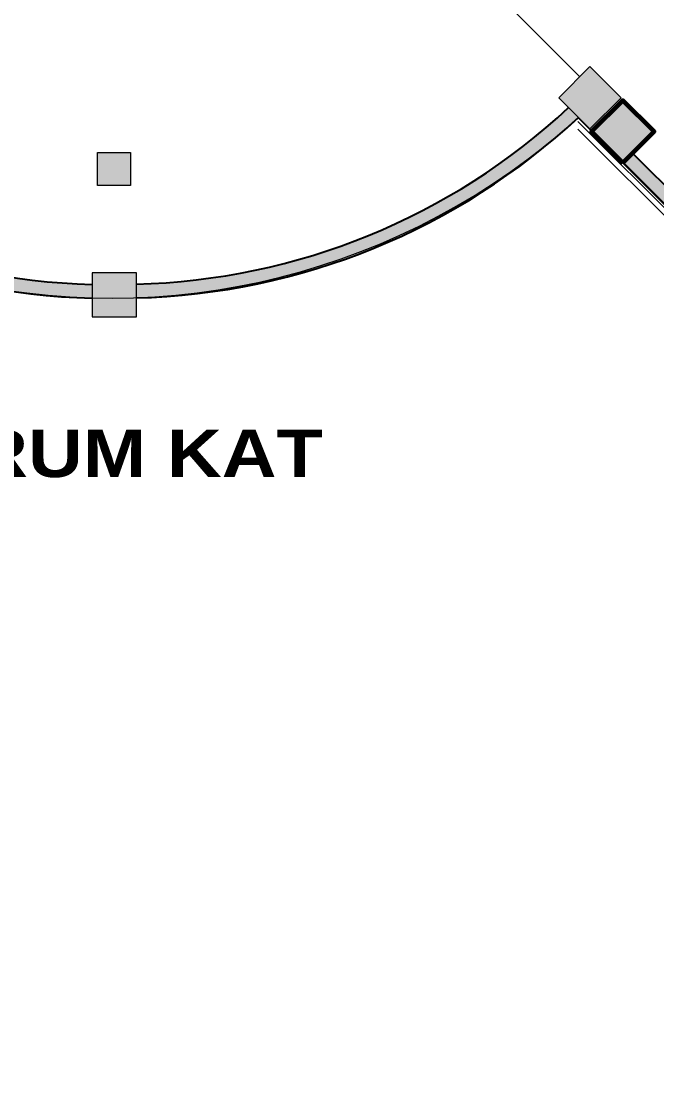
# Model space of a CAD drawing. Header units: inches. Extents: x -7958 to 7064, y 2 to 5825.
# Drawn here: x -5081 to -3929, y 112 to 2057 of the extents above; entities that cross this region are included whole.
import ezdxf

# ---------------------------------------------------------------- set-up
doc = ezdxf.new("R2010")
doc.units = ezdxf.units.IN
doc.header["$MEASUREMENT"] = 0
for name, color, linetype, lineweight in [('K-P', 1, 'Continuous', 20), ('KOL', 4, 'Continuous', 20), ('M-CAM', 142, 'Continuous', 15), ('S-DUVAR', 7, 'Continuous', 20), ('SOLID', 15, 'Continuous', 30)]:
    doc.layers.add(name, color=color, linetype=linetype, lineweight=lineweight)
doc.styles.add('YAZI1', font='', dxfattribs={"height": 10})
doc.styles.get('YAZI1').set_extended_font_data('Arial Black')

msp = doc.modelspace()

# ---------------------------------------------------------------- hatches: boundary and pattern name
at = {"layer": 'SOLID'}
for points in [[(-4106.7, 1918.5), (-4050.1, 1861.9), (-3993.6, 1918.5), (-4050.1, 1975.1)], [(-4106.7, 1918.5), (-4050.1, 1861.9), (-3993.6, 1918.5), (-4050.1, 1975.1)], [(-3990.5, 1800.3), (-3933.9, 1856.9), (-3990.5, 1913.4), (-4047.1, 1856.9)], [(-4043.5, 1853.3), (-4047.1, 1856.9), (-3990.5, 1913.4), (-3933.9, 1856.9), (-3972.8, 1818), (-3454, 1299.2), (-3428.9, 1324.4), (-3333.7, 1228.8), (-3366.4, 1196), (-3588.8, 828), (-3588.9, 827.9), (-3640.3, 742.7), (-3661.7, 755.7), (-3610.5, 840.6), (-3610.3, 841), (-3392.1, 1201.9), (-3401.1, 1210.9)], [(-3990.5, 1913.4), (-4047.1, 1856.9), (-3990.5, 1800.3), (-3933.9, 1856.9)], [(-4043.5, 1853.3), (-4047.1, 1856.9), (-3990.5, 1913.4), (-3933.9, 1856.9), (-3972.8, 1818), (-3454, 1299.2), (-3428.9, 1324.4), (-3333.7, 1228.8), (-3366.4, 1196), (-3588.8, 828), (-3588.9, 827.9), (-3640.3, 742.7), (-3661.7, 755.7), (-3610.5, 840.6), (-3610.3, 841), (-3392.1, 1201.9), (-3401.1, 1210.9)], [(-3990.5, 1913.4), (-4047.1, 1856.9), (-3990.5, 1800.3), (-3933.9, 1856.9)], [(-4952.6, 1554.8), (-4952.7, 1579.8, -0.182766), (-5736.2, 1900.5), (-5753.9, 1882.8, 0.183095)], [(-4952.6, 1554.8), (-4952.7, 1579.8, -0.182766), (-5736.2, 1900.5), (-5753.9, 1882.8, 0.183095)], [(-4071, 1882.8), (-4088.7, 1900.5, -0.182807), (-4872.7, 1580.3), (-4872.6, 1555.3, 0.183136)], [(-4071, 1882.8), (-4088.7, 1900.5, -0.182807), (-4872.7, 1580.3), (-4872.6, 1555.3, 0.183136)], [(-4943, 1819.1), (-4943, 1759.1), (-4883, 1759.1), (-4883, 1819.1)], [(-4943, 1819.1), (-4943, 1759.1), (-4883, 1759.1), (-4883, 1819.1)], [(-3972.8, 1818), (-3990.5, 1800.3), (-3477.8, 1287.6), (-3477.8, 1287.7), (-3471.6, 1281.6), (-3454, 1299.2)], [(-4872.9, 1555.3, 0.000059), (-4872.6, 1555.3), (-4872.7, 1580.3, -0.000059), (-4872.9, 1580.3, 0.000059), (-4872.7, 1580.3), (-4872.7, 1600.8), (-4952.7, 1600.8), (-4952.6, 1520.8), (-4872.6, 1520.8), (-4872.6, 1555.3, -0.000059)], [(-4872.9, 1555.3, 0.000059), (-4872.6, 1555.3), (-4872.7, 1580.3, -0.000059), (-4872.9, 1580.3, 0.000059), (-4872.7, 1580.3), (-4872.7, 1600.8), (-4952.7, 1600.8), (-4952.6, 1520.8), (-4872.6, 1520.8), (-4872.6, 1555.3, -0.000059)]]:
    msp.add_hatch(color=256, dxfattribs=at).paths.add_polyline_path(points)

# ---------------------------------------------------------------- linework, layer by layer
at = {"layer": 'K-P', "color": 1, "true_color": 0xff0f0f}
msp.add_line((-4071, 1882.8), (-3391.9, 1201.7), dxfattribs=at)
for centre, radius, start, end in [((-4913.3, 2779.6), 3030, 336.9327, 180.5673), ((-4918.2, 2813.3), 1258.3, 199.4341, 312.3158)]:
    msp.add_arc(centre, radius, start, end, dxfattribs=at)
at = {"layer": 'KOL', "linetype": 'Continuous', "lineweight": -2, "ltscale": 10}
for p, q in [((-4043.5, 1853.3), (-3392.1, 1201.9)), ((-4043.5, 1853.3), (-3392.1, 1201.9)), ((-3972.8, 1818), (-3454, 1299.2)), ((-3972.8, 1818), (-3454, 1299.2)), ((-3972.8, 1818), (-3454, 1299.2))]:
    msp.add_line(p, q, dxfattribs=at)
at = {"layer": 'KOL', "ltscale": 100}
for points in [[(-4050.1, 1861.9), (-3993.6, 1918.5), (-4050.1, 1975.1), (-4106.7, 1918.5)], [(-4050.1, 1861.9), (-3993.6, 1918.5), (-4050.1, 1975.1), (-4106.7, 1918.5)], [(-3990.5, 1800.3), (-3933.9, 1856.9), (-3990.5, 1913.4), (-4047.1, 1856.9)], [(-3990.5, 1800.3), (-3933.9, 1856.9), (-3990.5, 1913.4), (-4047.1, 1856.9)], [(-3990.5, 1800.3), (-3933.9, 1856.9), (-3990.5, 1913.4), (-4047.1, 1856.9)], [(-4883, 1759.1), (-4943, 1759.1), (-4943, 1819.1), (-4883, 1819.1)], [(-4883, 1759.1), (-4943, 1759.1), (-4943, 1819.1), (-4883, 1819.1)], [(-4952.6, 1520.8), (-4872.6, 1520.8), (-4872.7, 1600.8), (-4952.7, 1600.8)], [(-4952.6, 1520.8), (-4872.6, 1520.8), (-4872.7, 1600.8), (-4952.7, 1600.8)]]:
    msp.add_lwpolyline(points, close=True, dxfattribs=at)
at = {"layer": 'KOL', "lineweight": 60, "ltscale": 100}
msp.add_lwpolyline([(-3990.5, 1800.3), (-3933.9, 1856.9), (-3990.5, 1913.4), (-4047.1, 1856.9)], close=True, dxfattribs=at)
msp.add_lwpolyline([(-3990.5, 1800.3), (-3933.9, 1856.9), (-3990.5, 1913.4), (-4047.1, 1856.9)], close=True, dxfattribs=at)
msp.add_lwpolyline([(-3990.5, 1800.3), (-3933.9, 1856.9), (-3990.5, 1913.4), (-4047.1, 1856.9)], close=True, dxfattribs=at)
at = {"layer": 'KOL', "linetype": 'Continuous', "lineweight": -2, "ltscale": 10}
for centre, radius, start, end in [((-4920.4, 2776.1), 1196.8, 227.0481, 268.4412), ((-4920.4, 2776.1), 1196.8, 227.0481, 268.4412), ((-4904, 2776.6), 1196.8, 271.4881, 312.9403), ((-4904, 2776.6), 1196.8, 271.4881, 312.9403), ((-4920.4, 2776.1), 1221.8, 227.0063, 268.4732), ((-4920.4, 2776.1), 1221.8, 227.0063, 268.4732), ((-4904, 2776.6), 1221.8, 271.4577, 312.9829), ((-4904, 2776.6), 1221.8, 271.4577, 312.9829)]:
    msp.add_arc(centre, radius, start, end, dxfattribs=at)
at = {"layer": 'M-CAM'}
for p, q in [((-4072, 1875.5), (-3397.8, 1201.7)), ((-4071.9, 1882.4), (-3391.5, 1202.5)), ((-4072.3, 1861.6), (-3410.4, 1200.2))]:
    msp.add_line(p, q, dxfattribs=at)
at = {"layer": 'S-DUVAR'}
msp.add_line((-4202.3, 2090), (-4068.7, 1956.5), dxfattribs=at)
at = {"layer": 'S-DUVAR', "ltscale": 10}
msp.add_arc((-5019.7, 2741.5), 2629.4, 68.9367, 68.9367, dxfattribs=at)
at = {"layer": 'SOLID', "linetype": 'Continuous', "lineweight": -2, "ltscale": 10}
msp.add_line((-4043.5, 1853.3), (-3392.1, 1201.9), dxfattribs=at)

# ---------------------------------------------------------------- texts
at = {"layer": 'S-DUVAR', "linetype": 'Continuous', "lineweight": -2, "ltscale": 10, "style": 'YAZI1'}
msp.add_text('BODRUM KAT', height=86, dxfattribs=at).set_placement((-5474, 1230.3))

doc.saveas('drawing.dxf')
